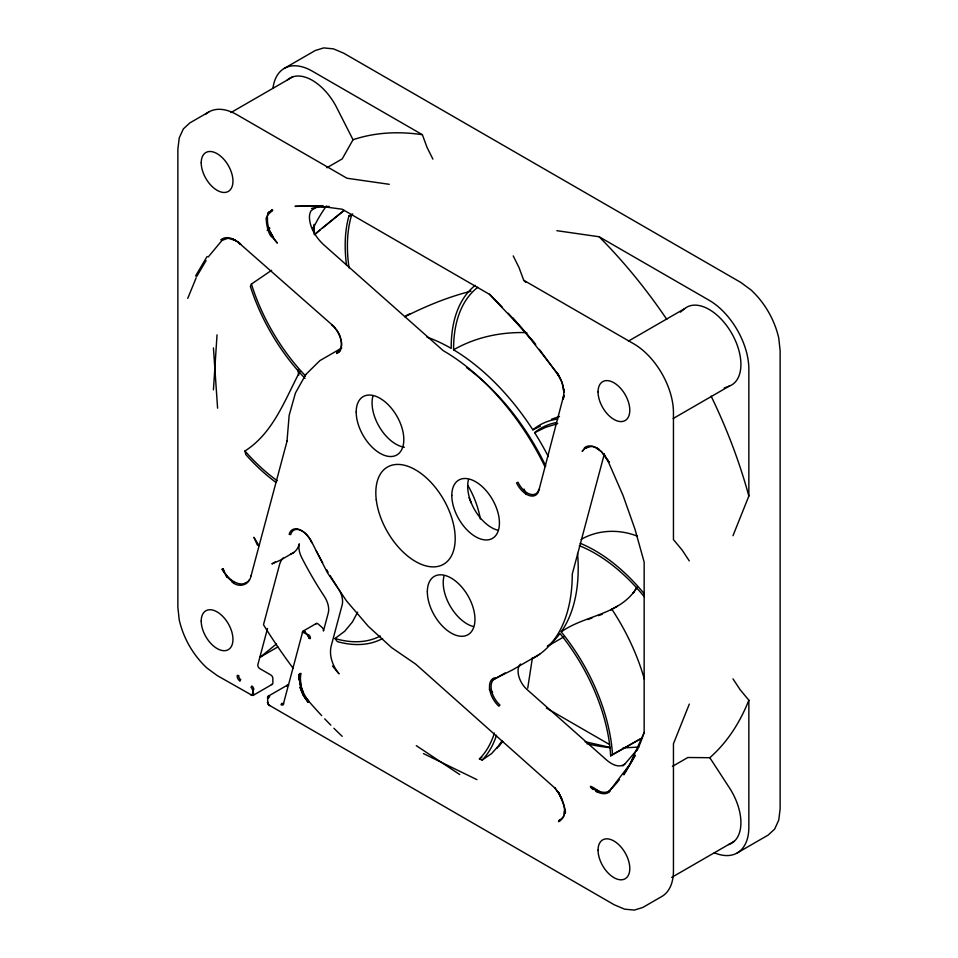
<?xml version="1.0" encoding="UTF-8"?>
<svg xmlns="http://www.w3.org/2000/svg" width="958" height="958" viewBox="0 0 958 958"><rect width="100%" height="100%" fill="white"/><g stroke="black" fill="none" stroke-linecap="round" stroke-linejoin="round"><path stroke-width="1.44" d="M217.035 334.845L213.43 389.798M532.444 657.583L527.738 688.155M287.005 441.231L289.148 415.401L295.435 393.031L305.686 374.686M564.358 813.39L564.597 810.887L564.621 813.677C569.172 812.552 552.658 781.201 560.286 795.87C564.406 803.259 568.034 817.078 558.514 821.653L560.155 820.299C555.508 821.713 564.717 818 563.831 815.198M608.809 462.271L603.588 453.745L605.528 456.487L601.349 451.673L596.762 448.272L599.037 449.434C595.098 446.141 587.865 444.237 584.32 447.985C587.505 448.284 591.278 444.919 594.822 447.374A19.783 11.137 59.3 0 1 601.576 451.817L609.001 462.247L607.264 459.337L623.071 495.526L634.915 529.008L644.159 562.095L644.159 732.571M563.795 395.115L538.827 490.556A17.962 10.37 60 0 1 529.091 495.514A17.962 10.37 60 0 1 516.554 482.928L517.967 482.269A16.837 9.724 60 0 0 529.726 494.077A16.837 9.724 60 0 0 538.851 489.418L538.564 489.742M283.436 703.052L283.7 703.867A3.928 2.263 60 0 1 281.017 704.705L281.808 703.328A2.802 1.617 60 0 0 283.724 702.729L302.668 631.801A2.802 1.617 60 0 1 305.099 631.585L304.105 632.807A1.688 0.97 60 0 0 302.644 632.939L302.381 632.124M563.041 398.097L563.304 398.911L563.831 396.121L563.136 398.72C565.244 389.619 562.19 380.134 556.993 372.626L558.873 375.979L539.378 349.371M267.402 697.759L267.689 698.382A1.688 0.97 60 0 1 268.875 697.687L269.677 696.322A2.802 1.617 60 0 0 267.689 697.46L267.689 702.956A1.688 0.97 60 0 0 268.875 705.028L614.162 904.747L624.568 909.154L634.34 910.088L642.782 907.465L661.822 896.472A56.127 32.404 60 0 0 673.45 870.786L673.45 743.719L689.317 704.082M251.056 575.83L287.089 440.955M267.51 628.52L257.87 664.624A2.802 1.617 60 0 0 259.786 668.612L270.863 675.007A2.802 1.617 60 0 1 272.85 678.444L272.85 683.03A2.802 1.617 60 0 1 271.377 684.395M604.27 454.2L572.261 574.082A182.391 105.308 60 0 1 532.181 658.841M313.003 228.459L314.308 224.388L314.308 234.794M732.978 535.726L748.845 496.088L748.845 369.022A56.127 32.404 60 0 0 709.16 300.285L599.121 236.758L556.861 230.686M187.744 298.381L196.198 277.748M249.379 579.734C242.793 590.248 225.908 579.303 223.07 568.633L223.992 571.83L222.005 569.076L227.429 577.566L225.537 574.8L229.812 579.554L234.471 582.883L231.968 581.877C239.081 588.416 249.511 585.075 251.092 575.626M268.611 230.65L269.773 227.932M271.617 270.3L251.427 284.071L250.373 286.442A143.269 82.723 60 0 0 305.027 378.362M300.213 370.878C285.077 399.294 273.437 432.92 244.949 450.99L245.799 454.547A143.269 82.723 60 0 0 275.952 482.401M357.633 612.138L352.448 621.934L344.736 631.238L334.977 638.531L337.336 641.597A143.269 82.723 60 0 0 382.625 638.519M308.141 635.765L307.937 636.208A1.688 0.97 60 0 1 308.775 638.375L310.344 638.603A2.802 1.617 60 0 0 308.931 634.986L308.141 635.765L304.309 632.364M287.196 80.089A44.894 25.926 60 0 1 336.773 107.715L353.023 139.748L342.222 158.896L326.81 167.794M195.588 275.976L207.084 256.516M196.761 276.371L206.066 260.624M623.933 774.806L635.429 755.335M500.04 744.21L491.622 753.563L482.161 760.065L479.407 758.916A141.58 81.741 60 0 0 494.4 733.062M633.753 592.188C615.695 615.216 584.045 615.79 561.196 631.849A143.269 82.723 60 0 1 612.509 754.533L610.653 755.838A141.58 81.741 60 0 0 559.987 633.513A179.589 103.68 60 0 1 547.341 646.351L563.915 636.842M636.866 587.254L633.118 593.182L636.854 587.841M497.202 748.126L502.016 740.893M499.13 746.007L502.722 741.408M208.209 256.995L223.13 239.045L220.891 239.919C227.094 234.482 235.668 239.787 240.59 244.362L332.701 325.409A16.837 9.724 60 0 1 335.408 328.247M622.784 765.921A322.69 186.307 60 0 0 624.963 763.921L636.507 750.449M305.818 374.482L319.888 360.615L341.731 348.005M315.505 234.051L319.924 230.183M314.859 234.051L343.886 210.425M680.384 312.14L684.719 308.608A44.894 25.926 60 0 1 731.613 333.156A44.894 25.926 60 0 1 729.421 386.038L673.199 418.502M276.539 643.884L261.378 656.266A44.894 25.926 60 0 1 259.798 657.392L277.76 646.973M322.235 228.315L344.078 210.568M624.963 763.921C619.107 768.651 611.192 764.089 606.45 759.886L526.888 689.401A16.837 9.724 60 0 1 520.565 664.026M479.407 758.916L481.814 757.275M221.729 240.47L228.052 238.231L235.8 240.554M585.278 448.284L588.607 446.739M273.485 237.62C268.791 237.979 265.725 222.531 266.396 217.634L266.767 220.472L267.33 215.514L269.306 211.838L267.857 213.239L272.503 209.658L271.102 210.868C276.634 208.712 265.402 214.185 267.498 217.909C266.887 224.926 269.665 231.872 273.485 237.62L270.324 231.956M640.052 739.085L610.653 755.838M208.868 111.93L189.828 122.923L183.337 128.923L179.254 137.856L177.865 149.077L177.865 607.3L179.242 619.982C183.481 638.351 193.229 655.26 207.024 668.097L217.322 675.641L251.81 695.173A2.802 1.617 60 0 0 253.798 694.023L252.217 694.023A1.688 0.97 60 0 1 251.02 694.718L251.259 695.233M284.275 68.401L315.218 50.535L323.66 47.912L333.432 48.846L343.838 53.253L740.678 282.359L750.976 289.903C764.771 302.74 774.519 319.649 778.758 338.018L780.135 350.7L780.135 808.923L778.746 820.144L774.663 829.077L768.172 835.077L737.229 852.943M230.974 112.553L292.932 76.784M628.496 341.072L684.719 308.608M275.461 561.843L271.892 563.903L280.682 560.035L293.771 552.467M303.183 631.071L316.284 623.514M253.223 695.316L272.264 684.311M268.276 696.179L287.316 685.186M493.586 679.605L505.153 672.935M539.701 654.206L512.71 669.786L495.657 678.408L494.376 677.869A17.962 10.37 60 0 0 489.742 689.676A17.962 10.37 60 0 0 498.902 706.214L499.908 704.98A16.837 9.724 60 0 1 491.31 689.485A16.837 9.724 60 0 1 495.657 678.408M672.42 766.4L687.832 757.503L709.818 757.718L729.421 787.811A44.894 25.926 60 0 1 728.559 844.561M671.678 877.408L734.295 841.244M641.321 738.426L612.509 754.533M611.228 609.575L617.347 606.27M346.568 265.438A143.269 82.723 60 0 1 348.94 215.945L352.748 213.909M404.815 316.751C425.975 306.093 448.009 296.968 471.025 291.196M557.676 419.029A143.269 82.723 60 0 0 532.852 429.843A179.589 103.68 60 0 0 453.589 349.802C475.731 337.108 501.441 331.719 526.828 332.666M581.147 539.366C598.307 529.606 619.275 528.972 637.489 536.229M406.096 315.649L409.856 313.817M532.852 429.843L540.408 426.19M548.323 456.607A179.589 103.68 60 0 0 534.648 432.657L545.749 427.28L557.712 423.652M243.452 583.973L246.948 582.332M610.653 609.959L611.934 609.372A151.771 87.621 60 0 1 644.435 679.402M724.188 388.014L729.421 386.038M587.889 619.551L592.02 617.982M598.499 615.623L602.223 614.294M551.461 419.245L559.472 416.467M329.157 206.401L315.96 207.467L311.23 210.568A19.603 11.316 60 0 0 309.422 217.227C309.733 227.848 315.984 237.416 323.457 244.541L443.291 350.7A182.391 105.308 60 0 1 544.958 466.69M253.295 689.616L253.798 689.449A2.802 1.617 60 0 0 251.81 686.012L251.02 687.377A1.688 0.97 60 0 1 252.217 689.449L253.295 689.616L253.295 694.191M311.566 542.587L311.709 542.563A17.962 10.37 60 0 0 299.112 529.475A17.962 10.37 60 0 0 289.148 534.36L290.717 534.576A16.837 9.724 60 0 1 300.046 530.002A16.837 9.724 60 0 1 311.853 542.264L327.504 572.848L346.652 601.085L368.315 626.34L391.618 647.62L415.772 664.193L554.61 787.811M623.155 747.887L638.866 747.06M348.94 215.945L351.394 215.861A141.58 81.741 60 0 0 349.059 267.869M323.109 205.647L295.016 206.353L318.032 205.982L342.186 209.215L489.61 294.417M389.235 184.307L346.964 178.236L236.925 114.709A56.127 32.404 60 0 0 205.443 114.457M240.59 244.362L236.686 241.117M610.198 747.432L585.158 741.731M269.114 705.543L269.677 705.483A2.802 1.617 60 0 1 267.689 702.046L267.402 702.669M423.472 753.599L476.928 779.644M432.884 159.112L427.029 147.376L422.37 134.707L312.332 71.179A56.127 32.404 60 0 0 272.982 88.304M513.213 255.894L519.056 267.629L523.727 280.287L633.765 343.826A56.127 32.404 60 0 1 673.45 412.551L673.45 539.617L682.084 549.988L689.317 560.921M546.359 708.058L609.432 744.474M416.287 745.659L459.744 774.543M489.203 689.221L492.556 692.191M304.68 631.921L308.512 635.31M489.789 294.429L502.088 306.967M508.243 313.242L533.989 342.485M332.198 325.516L332.103 325.109A17.962 10.37 60 0 1 341.276 341.635A17.962 10.37 60 0 1 336.641 353.454L336.953 351.981A16.837 9.724 60 0 0 340.904 339.06M489.49 294.322L524.493 331.193L556.933 372.818L562.035 382.493L563.807 391.175M513.117 318.068L535.726 344.389M714.345 852.764A56.127 32.404 60 0 0 748.845 827.257L748.845 700.19L740.211 689.82L732.978 678.875M308.799 701.292L305.722 697.316L308.404 701.627L305.183 697.675L300.86 688.347L299.255 678.767L299.447 674.276L298.824 679.797C299.495 677.545 297.722 672.72 301.04 673.438C298.704 683.27 302.56 693.676 308.799 701.292A339.24 195.863 60 0 0 321.696 715.638M258.995 545.713L253.93 537.318A322.69 186.307 60 0 0 257.439 545.186M558.742 792.996L561.747 798.756M213.43 347.91L217.598 408.168M252.72 689.616L252.72 694.191M466.51 367.525A168.368 97.201 60 0 1 545.725 465.983M426.933 337.084A179.589 103.68 60 0 1 451.218 348.401A143.269 82.723 60 0 1 475.264 285.34M577.578 553.461A179.589 103.68 60 0 1 561.196 631.849M453.589 349.802A141.58 81.741 60 0 1 477.874 287.256M580.189 543.282A143.269 82.723 60 0 1 644.171 593.697M534.648 432.657A141.58 81.741 60 0 1 556.682 422.454M496.484 735.265A143.269 82.723 60 0 1 482.161 760.065M380.338 636.004A141.58 81.741 60 0 1 334.977 638.531M277.245 480.736A141.58 81.741 60 0 1 244.949 450.99M305.542 375.919A141.58 81.741 60 0 1 251.427 284.071M579.267 545.689A141.58 81.741 60 0 1 644.291 596.786M469.049 497.753A65.048 37.554 60 0 1 471.18 502.854M467.923 485.502A65.048 37.554 60 0 1 480.317 518.985M404.408 447.218A33.674 19.435 60 0 1 379.943 427.867A33.674 19.435 60 0 1 372.878 396.241M497.645 530.181A33.674 19.435 60 0 1 468.486 479.671M473.468 626.568A33.674 19.435 60 0 1 443.949 576.273M337.372 587.062A235.704 136.084 60 0 1 330.187 575.686M328.079 572.189A235.704 136.084 60 0 1 326.702 569.842M322.642 562.753A235.704 136.084 60 0 1 316.272 550.898M338.186 588.308A16.837 9.724 60 0 1 342.186 604.833L331.073 646.434C328.941 656.146 332.917 666.301 339.036 673.809A322.69 186.307 60 0 1 332.462 665.954M267.15 230.423A322.69 186.307 60 0 1 269.449 228.579M311.554 208.425A322.69 186.307 60 0 1 315.96 207.467M338.521 352.281A182.391 105.308 60 0 1 340.509 350.317M524.014 489.107A157.136 90.723 60 0 1 526.229 494.424M342.186 736.331A339.24 195.863 60 0 1 333.911 728.26M330.833 725.17A339.24 195.863 60 0 1 324.726 718.859M637.094 750.461A339.24 195.863 60 0 0 644.231 732.379L629.729 764.568L610.006 790.278C606.222 793.954 600.57 792.086 596.415 790.122C607.288 796.565 582.404 779.644 593.194 789.512L590.595 787.153L598.654 792.254L595.924 791.272C600.067 793.607 606.438 795.391 609.995 791.164L608.15 792.11L610.006 790.278A339.24 195.863 60 0 0 619.431 779.596M634.567 755.682A339.24 195.863 60 0 1 623.766 773.765M336.246 329.312A16.837 9.724 60 0 1 340.557 337.803M353.023 139.748A359.178 207.371 60 0 1 422.37 134.707M599.121 236.758A359.178 207.371 60 0 1 666.792 319.385M711.123 396.169A359.178 207.371 60 0 1 748.845 496.088M748.845 700.19A359.178 207.371 60 0 1 709.818 757.718M523.727 280.287A359.178 207.371 60 0 1 525.798 282.394M286.741 686.467A2.802 1.617 60 0 1 288.717 685.317M302.776 691.736A2.802 1.617 60 0 1 302.381 692.383M315.769 624.245A2.802 1.617 60 0 1 318.2 624.029L322.032 627.418A2.802 1.617 60 0 1 323.433 631.035L328.295 612.857A16.837 9.724 60 0 0 324.295 596.331A235.704 136.084 60 0 1 301.698 557.592A16.837 9.724 60 0 1 299.315 543.845A35.362 20.417 60 0 1 290.561 554.083M293.244 668.409A350.76 202.509 60 0 1 263.486 624.736L279.449 564.957A35.362 20.417 60 0 1 283.161 557.939M610.342 747.671A322.69 186.307 60 0 1 586.943 743.719M298.74 375.261A322.69 186.307 60 0 1 297.89 369.477M312.595 229.621A322.69 186.307 60 0 1 326.415 206.042M239.967 680.731L239.943 680.982A3.928 2.263 60 0 1 237.261 675.402L238.817 675.618A2.802 1.617 60 0 0 240.733 679.605L239.967 680.731M300.022 674.456L299.902 683.629L303.315 692.826C299.806 687.437 300.728 679.174 300.022 674.456M240.506 243.955L237.823 241.799L240.506 243.955M584.943 448.296L582.284 451.206L584.943 448.296M563.639 389.092L563.747 392.349L563.639 389.092M277.173 242.913L273.162 237.823L277.173 242.913M554.838 787.823L558.562 793.08L554.838 787.823M233.129 239.308L235.596 240.614L233.129 239.308M307.985 702.13L303.207 695.113L300.07 687.341L303.207 695.113L307.985 702.13M376.266 499.837A56.127 32.404 60 0 0 440.249 565.771A56.127 32.404 60 0 0 430.01 481.371A56.127 32.404 60 0 0 376.266 499.837M356.196 412.048A33.674 19.435 60 0 0 391.906 456.475A33.674 19.435 60 0 0 391.906 408.85A33.674 19.435 60 0 0 356.196 412.048M451.805 495.478A33.674 19.435 60 0 0 487.514 539.917A33.674 19.435 60 0 0 487.514 492.292A33.674 19.435 60 0 0 451.805 495.478M427.34 591.804A33.674 19.435 60 0 0 463.049 636.232A33.674 19.435 60 0 0 463.049 588.607A33.674 19.435 60 0 0 427.34 591.804M598.055 391.93A22.453 12.957 60 0 0 621.862 421.556A22.453 12.957 60 0 0 621.862 389.81A22.453 12.957 60 0 0 598.055 391.93M598.055 850.165A22.453 12.957 60 0 0 621.862 879.779A22.453 12.957 60 0 0 621.862 848.034A22.453 12.957 60 0 0 598.055 850.165M201.216 162.824A22.453 12.957 60 0 0 225.022 192.438A22.453 12.957 60 0 0 225.022 160.693A22.453 12.957 60 0 0 201.216 162.824M201.216 621.047A22.453 12.957 60 0 0 225.022 650.674A22.453 12.957 60 0 0 225.022 618.928A22.453 12.957 60 0 0 201.216 621.047"/></g></svg>
